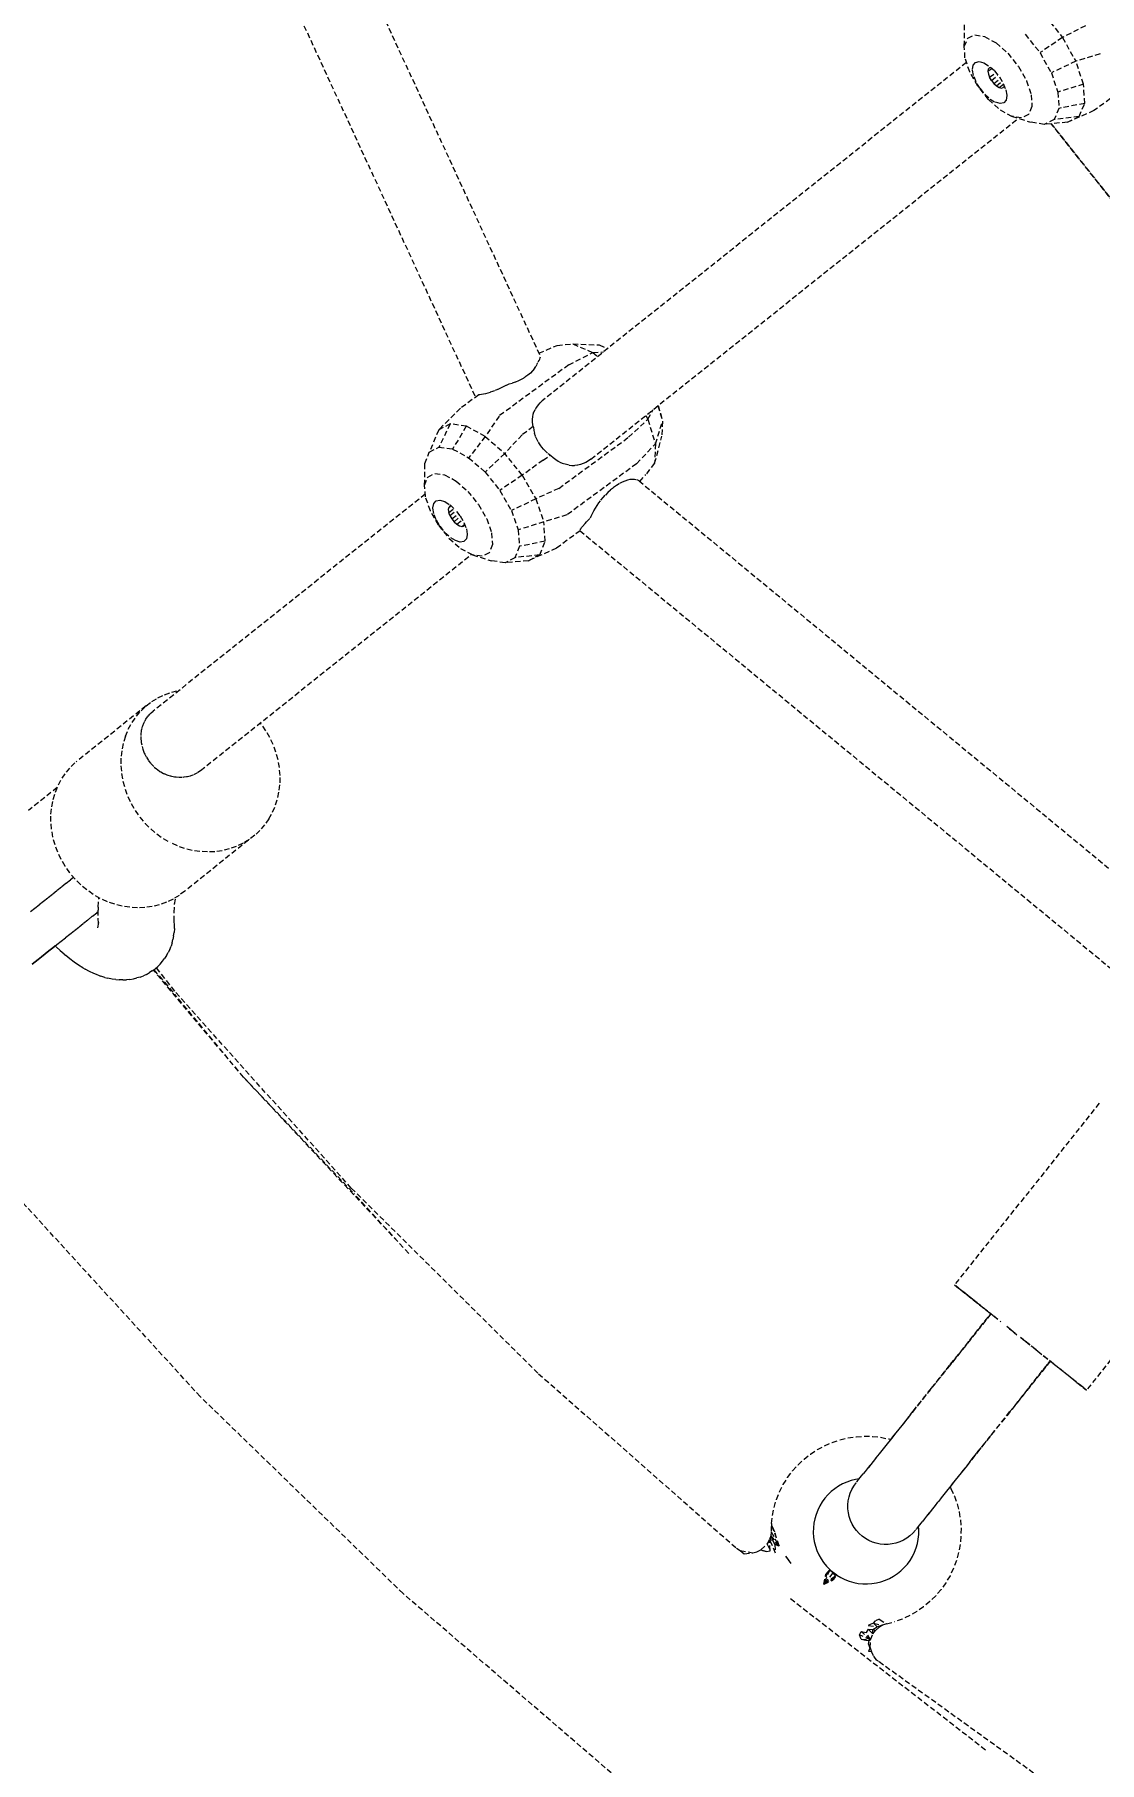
# Model space of a CAD drawing. Header units: millimetres. Extents: x -3111 to 2953, y -2449 to 2811.
# Drawn here: x -527.1 to -274.9, y -692.4 to -283.2 of the extents above; entities that cross this region are included whole.
import ezdxf

# ---------------------------------------------------------------- set-up
doc = ezdxf.new("R2010")
doc.units = ezdxf.units.MM
doc.linetypes.add('HIDDEN', pattern=[1.905, 1.27, -0.635])
for name, color, linetype in [('DIKOM_ЗОНА', 90, 'Continuous'), ('DIKOM_ОБЪЕКТ', 7, 'Continuous'), ('DIKOM_РАЗМЕР_ЗОНА', 7, 'Continuous')]:
    doc.layers.add(name, color=color, linetype=linetype)
doc.styles.add('style1', font='arialbd.ttf', dxfattribs={"width": 0.8})
doc.dimstyles.new('1-50', dxfattribs={"dimtxt": 300, "dimasz": 200, "dimexe": 100, "dimexo": 0, "dimgap": 100, "dimtad": 1, "dimtxsty": 'style1', "dimcen": 200, "dimclrd": 7, "dimclre": 7, "dimclrt": 7, "dimadec": 1, "dimazin": 2, "dimtfac": 1, "dimtmove": 0, "dimatfit": 2, "dimfxl": 0, "dimlwd": 25, "dimlwe": 18, "dimarcsym": 0})

# ---------------------------------------------------------------- blocks, each defined once
blk = doc.blocks.new('*D1')
at = {"layer": 'Defpoints', "color": 0, "transparency": 16777216}
for p in [(302.22, 2811.22), (-2635.43, -2447.87), (386.74, -2447.87)]:
    blk.add_point(p, dxfattribs=at)
at = {"layer": 'DIKOM_РАЗМЕР_ЗОНА', "color": 7, "lineweight": 18, "transparency": 16777216}
for p, q in [((302.22, 2811.22), (-2735.43, 2811.22)), ((386.74, -2447.87), (-2735.43, -2447.87))]:
    blk.add_line(p, q, dxfattribs=at)
at = {"layer": 'DIKOM_РАЗМЕР_ЗОНА', "color": 7, "lineweight": 25, "transparency": 16777216}
blk.add_line((-2635.43, 2611.22), (-2635.43, -2247.87), dxfattribs=at)
at = {"layer": 'DIKOM_РАЗМЕР_ЗОНА', "color": 7, "transparency": 16777216}
for points in [[(-2668.76, 2611.22), (-2602.09, 2611.22), (-2635.43, 2811.22)], [(-2668.76, -2247.87), (-2602.09, -2247.87), (-2635.43, -2447.87)]]:
    blk.add_solid(points, dxfattribs=at)
at = {"layer": 'DIKOM_РАЗМЕР_ЗОНА', "color": 7, "transparency": 16777216, "insert": (-2914.13, 265.93), "char_height": 300, "attachment_point": 5, "rotation": 90, "style": 'style1'}
blk.add_mtext('{\\fArial|b0|i0|c204|p34;\\H1.16667x;5260}', dxfattribs=at)

msp = doc.modelspace()

# ---------------------------------------------------------------- linework, layer by layer
at = {"layer": 'DIKOM_ЗОНА', "color": 3, "lineweight": 15}
msp.add_circle((322.894, 181.327), 2629.975, dxfattribs=at)
at = {"layer": 'DIKOM_ОБЪЕКТ', "color": 7, "linetype": 'HIDDEN', "lineweight": 15}
for p, q in [((-561.413, -25.764), (-407.389, -359.378)), ((-579.117, -30.357), (-422.71, -369.135)), ((-306.951, -286.038), (-306.916, -280.87)), ((-287.85, -278.785), (-283.717, -283.949)), ((-278.283, -281.149), (-283.717, -283.949)), ((-306.951, -286.038), (-306.149, -284.14)), ((-306.786, -288.794), (-306.951, -286.038)), ((-306.149, -284.14), (-304.478, -283.328)), ((-304.478, -283.328), (-302.139, -283.701)), ((-302.139, -283.701), (-299.414, -285.214)), ((-299.414, -285.214), (-296.632, -287.684)), ((-292.513, -283.168), (-289.018, -287.536)), ((-283.717, -283.949), (-289.018, -287.536)), ((-283.717, -283.949), (-280.542, -289.579)), ((-306.429, -289.846), (-406.914, -369.979)), ((-305.675, -292.076), (-306.786, -288.794)), ((-305.015, -291.547), (-304.846, -290.493)), ((-304.846, -290.493), (-304.296, -289.842)), ((-304.296, -289.842), (-303.415, -289.66)), ((-303.415, -289.66), (-302.294, -289.964)), ((-302.294, -289.964), (-301.042, -290.725)), ((-296.632, -287.684), (-294.128, -290.813)), ((-289.018, -287.536), (-286.333, -292.297)), ((-280.542, -289.579), (-286.333, -292.297)), ((-274.794, -287.824), (-280.542, -289.579)), ((-278.708, -294.995), (-280.542, -289.579)), ((-303.751, -295.487), (-305.675, -292.076)), ((-304.785, -292.906), (-305.015, -291.547)), ((-304.179, -294.43), (-304.785, -292.906)), ((-303.257, -295.973), (-304.179, -294.43)), ((-301.369, -291.95), (-300.441, -291.269)), ((-301.286, -291.431), (-301.369, -291.95)), ((-301.369, -291.95), (-301.256, -292.619)), ((-301.015, -291.111), (-301.286, -291.431)), ((-301.256, -292.619), (-300.958, -293.369)), ((-299.782, -291.865), (-301.042, -290.725)), ((-300.689, -291.044), (-301.015, -291.111)), ((-300.958, -293.369), (-299.455, -292.266)), ((-300.504, -294.128), (-300.958, -293.369)), ((-300.504, -294.128), (-298.99, -292.838)), ((-300.504, -294.128), (-299.94, -294.821)), ((-299.94, -294.821), (-298.39, -293.684)), ((-299.782, -291.865), (-298.636, -293.273)), ((-299.32, -295.382), (-298.028, -294.29)), ((-298.636, -293.273), (-297.714, -294.816)), ((-294.128, -290.813), (-292.204, -294.224)), ((-292.204, -294.224), (-291.093, -297.506)), ((-286.333, -292.297), (-284.782, -296.877)), ((-301.247, -298.616), (-303.751, -295.487)), ((-303.257, -295.973), (-302.111, -297.381)), ((-302.111, -297.381), (-300.851, -298.521)), ((-301.247, -298.616), (-298.465, -301.086)), ((-300.851, -298.521), (-299.599, -299.281)), ((-299.94, -294.821), (-299.32, -295.382)), ((-299.32, -295.382), (-298.704, -295.756)), ((-298.704, -295.756), (-297.648, -294.981)), ((-298.704, -295.756), (-298.152, -295.906)), ((-298.152, -295.906), (-297.719, -295.816)), ((-297.719, -295.816), (-297.448, -295.496)), ((-297.714, -294.816), (-297.108, -296.34)), ((-297.108, -296.34), (-296.878, -297.699)), ((-296.878, -297.699), (-297.046, -298.753)), ((-291.093, -297.506), (-290.928, -300.262)), ((-278.708, -294.995), (-284.782, -296.877)), ((-284.782, -296.877), (-284.552, -300.725)), ((-278.436, -299.544), (-278.708, -294.995)), ((-270.83, -297.282), (-276.254, -301.263)), ((-298.478, -299.586), (-299.599, -299.281)), ((-297.597, -299.404), (-298.478, -299.586)), ((-298.465, -301.086), (-295.739, -302.599)), ((-297.046, -298.753), (-297.597, -299.404)), ((-295.739, -302.599), (-291.268, -303.986)), ((-293.401, -302.972), (-295.739, -302.599)), ((-291.73, -302.16), (-293.401, -302.972)), ((-290.928, -300.262), (-291.73, -302.16)), ((-284.552, -300.725), (-285.67, -303.374)), ((-279.759, -302.677), (-285.67, -303.374)), ((-278.436, -299.544), (-284.552, -300.725)), ((-276.254, -301.263), (-282.517, -304.017)), ((-282.517, -304.017), (-279.759, -302.677)), ((-279.759, -302.677), (-278.436, -299.544)), ((-395.367, -383.794), (-294.164, -303.087)), ((-288.003, -304.507), (-291.268, -303.986)), ((-285.67, -303.374), (-288.003, -304.507)), ((-282.517, -304.017), (-288.003, -304.507)), ((-286.411, -304.365), (-187.264, -428.692)), ((-187.242, -428.624), (-286.401, -304.364)), ((-407.689, -358.728), (-403.382, -356.844)), ((-407.464, -360.098), (-407.367, -359.823)), ((-407.366, -359.813), (-407.343, -359.569)), ((-403.382, -356.844), (-399.678, -356.498)), ((-400.635, -361.467), (-394.94, -358.533)), ((-399.678, -356.498), (-393.394, -356.734)), ((-399.678, -356.498), (-394.94, -358.533)), ((-394.94, -358.533), (-392.413, -358.415)), ((-394.94, -358.533), (-393.762, -359.491)), ((-393.394, -356.734), (-391.386, -357.596)), ((-400.635, -361.467), (-417.136, -373.579)), ((-410.324, -363.941), (-410.989, -364.409)), ((-409.718, -363.437), (-410.311, -363.931)), ((-409.196, -362.909), (-409.706, -363.427)), ((-408.754, -362.364), (-409.185, -362.897)), ((-408.744, -362.352), (-408.385, -361.813)), ((-408.376, -361.799), (-408.095, -361.261)), ((-408.089, -361.245), (-407.951, -360.87)), ((-407.859, -360.753), (-407.637, -360.424)), ((-407.632, -360.414), (-407.468, -360.109)), ((-419.824, -368.152), (-420.329, -368.298)), ((-419.269, -367.974), (-419.805, -368.147)), ((-418.689, -367.767), (-419.251, -367.968)), ((-418.235, -367.59), (-418.671, -367.76)), ((-417.465, -367.27), (-418.07, -367.525)), ((-416.823, -366.984), (-417.447, -367.263)), ((-416.166, -366.674), (-416.806, -366.977)), ((-415.499, -366.339), (-416.15, -366.666)), ((-415.151, -366.154), (-415.484, -366.331)), ((-414.785, -366.064), (-415.151, -366.154)), ((-414.031, -365.839), (-414.768, -366.06)), ((-413.283, -365.575), (-414.015, -365.834)), ((-412.544, -365.275), (-413.268, -365.569)), ((-411.746, -364.865), (-412.53, -365.269)), ((-411.003, -364.419), (-411.731, -364.857)), ((-426.274, -371.75), (-431.421, -376.855)), ((-421.944, -368.573), (-426.274, -371.75)), ((-421.711, -368.561), (-421.944, -368.573)), ((-421.291, -368.508), (-421.694, -368.56)), ((-420.836, -368.421), (-421.274, -368.506)), ((-420.347, -368.302), (-420.818, -368.418)), ((-408.85, -372.587), (-408.605, -372.031)), ((-408.284, -371.473), (-408.596, -372.013)), ((-407.895, -370.943), (-408.274, -371.457)), ((-407.437, -370.443), (-407.884, -370.929)), ((-406.912, -369.978), (-407.422, -370.43)), ((-381.859, -374.356), (-380.635, -372.046)), ((-379.529, -371.164), (-378.416, -374.851)), ((-379.423, -371.079), (-378.416, -374.851)), ((-428.711, -375.444), (-431.421, -376.855)), ((-428.711, -375.444), (-431.357, -380.934)), ((-424.883, -375.988), (-428.711, -375.444)), ((-424.883, -375.988), (-428.12, -381.394)), ((-420.4, -378.419), (-424.883, -375.988)), ((-417.136, -373.579), (-420.4, -378.419)), ((-409.016, -376.078), (-411.67, -378.026)), ((-409.194, -374.996), (-409.206, -374.397)), ((-409.2, -374.32), (-409.154, -373.779)), ((-409.119, -375.623), (-409.192, -375.024)), ((-409.149, -373.757), (-409.035, -373.177)), ((-409.016, -376.078), (-409.112, -375.653)), ((-409.035, -373.177), (-408.857, -372.606)), ((-409.016, -376.078), (-409.001, -376.271)), ((-409.001, -376.272), (-408.891, -376.94)), ((-386.475, -378.594), (-381.859, -374.356)), ((-382.374, -373.433), (-381.859, -374.356)), ((-381.859, -374.356), (-380.1, -380.178)), ((-380.1, -380.178), (-378.416, -374.851)), ((-378.416, -374.851), (-378.56, -378.369)), ((-431.421, -376.855), (-433.648, -382.127)), ((-420.4, -378.419), (-424.328, -383.45)), ((-420.4, -378.419), (-415.801, -382.445)), ((-411.67, -378.026), (-415.801, -382.445)), ((-408.885, -376.978), (-408.719, -377.648)), ((-408.484, -378.351), (-408.708, -377.687)), ((-408.189, -379.045), (-408.468, -378.392)), ((-407.833, -379.724), (-408.168, -379.087)), ((-407.571, -380.153), (-407.825, -379.737)), ((-407.198, -380.673), (-407.571, -380.153)), ((-402.977, -390.705), (-386.475, -378.594)), ((-384.572, -384.895), (-380.1, -380.178)), ((-380.288, -384.777), (-378.56, -378.369)), ((-380.1, -380.178), (-380.288, -384.777)), ((-434.719, -384.828), (-433.648, -382.127)), ((-433.648, -382.127), (-431.357, -380.934)), ((-431.357, -380.934), (-428.12, -381.394)), ((-428.12, -381.394), (-424.328, -383.45)), ((-424.328, -383.45), (-420.439, -386.855)), ((-415.801, -382.445), (-420.439, -386.855)), ((-411.642, -387.58), (-415.801, -382.445)), ((-406.698, -384.04), (-411.642, -387.58)), ((-407.006, -380.941), (-407.198, -380.673)), ((-406.582, -381.426), (-407.006, -380.941)), ((-406.698, -384.04), (-405.04, -382.823)), ((-406.363, -381.675), (-406.582, -381.426)), ((-405.893, -382.118), (-406.363, -381.675)), ((-405.627, -382.356), (-405.893, -382.118)), ((-405.04, -382.823), (-405.468, -382.499)), ((-404.894, -382.976), (-405.04, -382.823)), ((-404.323, -383.488), (-404.86, -383.011)), ((-403.723, -383.939), (-404.288, -383.517)), ((-403.101, -384.325), (-403.689, -383.962)), ((-402.466, -384.645), (-403.068, -384.343)), ((-396.57, -384.568), (-397.19, -384.842)), ((-395.955, -384.216), (-396.553, -384.558)), ((-395.38, -383.803), (-395.954, -384.215)), ((-434.749, -389.96), (-434.719, -384.828)), ((-434.749, -389.96), (-433.982, -388.025)), ((-433.982, -388.025), (-432.34, -387.171)), ((-432.34, -387.171), (-430.021, -387.5)), ((-430.021, -387.5), (-427.304, -388.974)), ((-420.439, -386.855), (-416.922, -391.198)), ((-411.642, -387.58), (-416.922, -391.198)), ((-411.642, -387.58), (-408.424, -393.205)), ((-401.851, -384.888), (-402.466, -384.645)), ((-401.197, -385.081), (-401.824, -384.899)), ((-400.532, -385.21), (-401.171, -385.088)), ((-384.572, -384.895), (-401.074, -397.006)), ((-400.507, -385.215), (-399.861, -385.274)), ((-399.837, -385.275), (-399.278, -385.271)), ((-398.526, -385.2), (-399.17, -385.27)), ((-397.863, -385.06), (-398.505, -385.197)), ((-397.209, -384.85), (-397.842, -385.054)), ((-386.128, -388.637), (-386.689, -388.758)), ((-385.584, -388.586), (-386.111, -388.634)), ((-385.069, -388.602), (-385.566, -388.585)), ((-384.726, -388.666), (-385.051, -388.603)), ((-384.291, -388.753), (-384.608, -388.667)), ((-383.82, -389.079), (-382.395, -387.454)), ((-380.288, -384.777), (-382.395, -387.454)), ((-434.597, -392.056), (-499.06, -443.464)), ((-434.548, -392.742), (-434.749, -389.96)), ((-433.403, -396.036), (-434.548, -392.742)), ((-427.304, -388.974), (-424.518, -391.413)), ((-424.518, -391.413), (-421.998, -394.524)), ((-416.922, -391.198), (-414.2, -395.955)), ((-402.977, -390.705), (-408.424, -393.205)), ((-392.492, -392.878), (-391.968, -392.297)), ((-391.407, -391.718), (-391.955, -392.284)), ((-390.723, -391.098), (-391.392, -391.704)), ((-390.293, -390.748), (-390.707, -391.085)), ((-390.03, -390.534), (-390.293, -390.748)), ((-389.337, -390.033), (-390.014, -390.522)), ((-388.65, -389.603), (-389.321, -390.022)), ((-387.975, -389.251), (-388.634, -389.594)), ((-387.324, -388.971), (-387.959, -389.243)), ((-386.706, -388.763), (-387.308, -388.965)), ((-383.986, -388.942), (-384.247, -388.776)), ((-383.986, -388.942), (-100.465, -622.69)), ((-431.454, -399.444), (-433.403, -396.036)), ((-432.803, -395.299), (-432.606, -394.267)), ((-432.6, -396.638), (-432.803, -395.299)), ((-432.606, -394.267), (-432.03, -393.648)), ((-432.019, -398.155), (-432.6, -396.638)), ((-432.03, -393.648), (-431.132, -393.499)), ((-431.132, -393.499), (-429.996, -393.838)), ((-429.996, -393.838), (-428.738, -394.628)), ((-429.06, -395.236), (-429.156, -395.744)), ((-429.156, -395.744), (-429.057, -396.403)), ((-429.06, -395.236), (-428.607, -394.904)), ((-428.777, -394.932), (-429.06, -395.236)), ((-429.057, -396.403), (-427.81, -395.488)), ((-428.771, -397.149), (-429.057, -396.403)), ((-428.466, -394.88), (-428.777, -394.932)), ((-428.771, -397.149), (-427.347, -395.961)), ((-428.738, -394.628), (-427.481, -395.792)), ((-428.328, -397.909), (-426.729, -396.736)), ((-426.347, -397.216), (-427.481, -395.792)), ((-421.998, -394.524), (-420.048, -397.932)), ((-408.424, -393.205), (-414.2, -395.955)), ((-414.2, -395.955), (-412.603, -400.552)), ((-408.424, -393.205), (-406.535, -398.641)), ((-395.283, -397.27), (-395.009, -396.665)), ((-395, -396.645), (-394.685, -396.03)), ((-394.675, -396.011), (-394.324, -395.39)), ((-394.314, -395.372), (-393.925, -394.751)), ((-393.914, -394.734), (-393.486, -394.12)), ((-393.475, -394.105), (-393.109, -393.628)), ((-392.999, -393.486), (-392.504, -392.892)), ((-432.019, -398.155), (-431.119, -399.698)), ((-431.454, -399.444), (-428.934, -402.555)), ((-431.119, -399.698), (-429.985, -401.122)), ((-428.771, -397.149), (-428.328, -397.909)), ((-428.328, -397.909), (-427.77, -398.609)), ((-427.77, -398.609), (-426.278, -397.334)), ((-427.77, -398.609), (-427.151, -399.182)), ((-427.151, -399.182), (-425.785, -398.179)), ((-427.151, -399.182), (-426.532, -399.571)), ((-426.532, -399.571), (-425.973, -399.737)), ((-426.347, -397.216), (-425.446, -398.759)), ((-425.973, -399.737), (-425.27, -399.221)), ((-425.973, -399.737), (-425.531, -399.665)), ((-425.531, -399.665), (-425.248, -399.36)), ((-425.446, -398.759), (-424.866, -400.276)), ((-424.866, -400.276), (-424.663, -401.615)), ((-420.048, -397.932), (-418.904, -401.226)), ((-406.535, -398.641), (-412.603, -400.552)), ((-412.603, -400.552), (-412.322, -404.435)), ((-401.074, -397.006), (-406.535, -398.641)), ((-406.203, -403.232), (-406.535, -398.641)), ((-397.917, -400.741), (-403.558, -404.882)), ((-397.945, -400.762), (-110.037, -638.128)), ((-397.893, -400.531), (-397.782, -400.308)), ((-397.721, -400.218), (-397.579, -400.005)), ((-397.569, -399.992), (-397.353, -399.714)), ((-397.342, -399.7), (-397.084, -399.394)), ((-397.071, -399.38), (-396.772, -399.047)), ((-396.758, -399.032), (-396.42, -398.673)), ((-396.406, -398.658), (-396.03, -398.275)), ((-396.014, -398.26), (-395.603, -397.854)), ((-395.454, -397.71), (-395.293, -397.291)), ((-429.985, -401.122), (-428.728, -402.286)), ((-428.934, -402.555), (-426.147, -404.995)), ((-427.47, -403.077), (-428.728, -402.286)), ((-426.334, -403.415), (-427.47, -403.077)), ((-425.435, -403.266), (-426.334, -403.415)), ((-423.431, -406.468), (-426.147, -404.995)), ((-424.859, -402.647), (-425.435, -403.266)), ((-424.663, -401.615), (-424.859, -402.647)), ((-418.703, -404.008), (-419.47, -405.943)), ((-418.904, -401.226), (-418.703, -404.008)), ((-412.322, -404.435), (-413.392, -407.136)), ((-406.203, -403.232), (-412.322, -404.435)), ((-403.558, -404.882), (-410.179, -407.836)), ((-407.469, -406.426), (-406.203, -403.232)), ((-487.838, -457.537), (-423.65, -406.349)), ((-423.431, -406.468), (-418.921, -407.869)), ((-421.112, -406.797), (-423.431, -406.468)), ((-419.47, -405.943), (-421.112, -406.797)), ((-415.684, -408.328), (-418.921, -407.869)), ((-413.392, -407.136), (-415.684, -408.328)), ((-410.179, -407.836), (-415.684, -408.328)), ((-407.469, -406.426), (-413.392, -407.136)), ((-410.179, -407.836), (-407.469, -406.426)), ((-500.702, -442.227), (-499.377, -441.211)), ((-499.377, -441.211), (-497.91, -440.323)), ((-497.91, -440.323), (-496.324, -439.574)), ((-496.324, -439.574), (-494.663, -438.98)), ((-494.663, -438.98), (-492.969, -438.558)), ((-500.702, -442.227), (-517.275, -455.444)), ((-504.033, -446.132), (-503.029, -444.687)), ((-503.029, -444.687), (-501.918, -443.386)), ((-501.918, -443.386), (-500.702, -442.227)), ((-501.157, -446.125), (-501.011, -445.846)), ((-500.963, -445.755), (-500.849, -445.537)), ((-500.848, -445.537), (-500.746, -445.369)), ((-500.747, -445.369), (-500.376, -444.826)), ((-500.375, -444.825), (-500.257, -444.668)), ((-500.256, -444.668), (-500.066, -444.45)), ((-500.003, -444.378), (-499.826, -444.175)), ((-499.827, -444.176), (-499.694, -444.032)), ((-499.691, -444.03), (-499.547, -443.901)), ((-499.544, -443.9), (-499.059, -443.463)), ((-505.619, -449.426), (-506.14, -451.148)), ((-505.619, -449.426), (-504.93, -447.719)), ((-504.93, -447.719), (-504.033, -446.132)), ((-501.929, -449.443), (-501.939, -449.741)), ((-501.939, -449.741), (-501.933, -449.949)), ((-501.933, -449.95), (-501.884, -450.648)), ((-501.922, -449.266), (-501.914, -449.049)), ((-501.914, -449.049), (-501.902, -448.843)), ((-501.901, -448.843), (-501.803, -448.166)), ((-501.803, -448.166), (-501.771, -447.964)), ((-501.771, -447.964), (-501.721, -447.769)), ((-501.721, -447.769), (-501.651, -447.5)), ((-501.618, -447.377), (-501.55, -447.114)), ((-501.55, -447.114), (-501.482, -446.927)), ((-501.483, -446.927), (-501.242, -446.303)), ((-501.242, -446.303), (-501.157, -446.125)), ((-473.482, -446.517), (-473.697, -446.261)), ((-472.367, -448.093), (-473.482, -446.517)), ((-471.402, -449.73), (-472.367, -448.093)), ((-470.612, -451.4), (-471.402, -449.73)), ((-506.493, -452.885), (-506.678, -454.636)), ((-506.14, -451.148), (-506.493, -452.885)), ((-501.884, -450.648), (-501.855, -450.88)), ((-501.855, -450.88), (-501.761, -451.41)), ((-501.679, -451.81), (-501.484, -452.497)), ((-501.484, -452.497), (-501.406, -452.728)), ((-501.406, -452.728), (-501.142, -453.396)), ((-501.142, -453.396), (-501.039, -453.622)), ((-501.039, -453.622), (-500.929, -453.836)), ((-500.929, -453.836), (-500.707, -454.265)), ((-469.97, -453.164), (-470.612, -451.4)), ((-469.477, -454.995), (-469.97, -453.164)), ((-520.605, -459.348), (-519.601, -457.903)), ((-519.601, -457.903), (-518.491, -456.602)), ((-518.491, -456.602), (-517.275, -455.444)), ((-506.678, -454.636), (-506.693, -456.404)), ((-506.693, -456.404), (-506.532, -458.227)), ((-506.532, -458.227), (-506.199, -460.079)), ((-500.646, -454.378), (-500.16, -455.128)), ((-500.117, -455.194), (-499.559, -455.894)), ((-499.509, -455.956), (-498.886, -456.597)), ((-498.786, -456.695), (-498.249, -457.148)), ((-498.233, -457.162), (-498.037, -457.318)), ((-498.037, -457.318), (-497.444, -457.725)), ((-497.444, -457.725), (-497.238, -457.859)), ((-497.238, -457.859), (-496.612, -458.202)), ((-496.612, -458.202), (-496.397, -458.312)), ((-488.723, -458.136), (-489.299, -458.446)), ((-488.009, -457.66), (-488.543, -458.035)), ((-487.839, -457.538), (-488.009, -457.659)), ((-469.144, -456.847), (-469.477, -454.995)), ((-468.983, -458.67), (-469.144, -456.847)), ((-521.756, -461.563), (-528.556, -466.986)), ((-522.191, -462.642), (-521.502, -460.936)), ((-521.502, -460.936), (-520.605, -459.348)), ((-506.199, -460.079), (-505.706, -461.911)), ((-505.706, -461.911), (-505.064, -463.674)), ((-495.746, -458.586), (-496.398, -458.312)), ((-495.527, -458.673), (-495.746, -458.586)), ((-494.978, -458.839), (-495.527, -458.673)), ((-494.66, -458.933), (-494.857, -458.876)), ((-493.979, -459.063), (-494.659, -458.933)), ((-493.777, -459.101), (-493.979, -459.063)), ((-493.572, -459.121), (-493.777, -459.101)), ((-492.891, -459.176), (-493.572, -459.121)), ((-492.685, -459.176), (-492.891, -459.176)), ((-492.19, -459.161), (-492.684, -459.176)), ((-491.804, -459.136), (-492.009, -459.155)), ((-491.141, -459.04), (-491.804, -459.136)), ((-490.939, -458.999), (-491.141, -459.04)), ((-490.298, -458.83), (-490.926, -458.996)), ((-490.101, -458.769), (-490.298, -458.83)), ((-489.659, -458.594), (-490.101, -458.769)), ((-489.3, -458.447), (-489.489, -458.528)), ((-469.536, -463.926), (-469.183, -462.189)), ((-469.183, -462.189), (-468.999, -460.438)), ((-468.999, -460.438), (-468.983, -458.67)), ((-523.25, -467.852), (-523.065, -466.101)), ((-523.065, -466.101), (-522.713, -464.364)), ((-522.713, -464.364), (-522.191, -462.642)), ((-505.064, -463.674), (-504.274, -465.344)), ((-504.274, -465.344), (-503.309, -466.981)), ((-470.746, -467.355), (-470.057, -465.647)), ((-470.057, -465.647), (-469.536, -463.926)), ((-523.266, -469.621), (-523.25, -467.852)), ((-523.104, -471.444), (-523.266, -469.621)), ((-503.309, -466.981), (-502.194, -468.557)), ((-502.194, -468.557), (-500.958, -470.031)), ((-500.958, -470.031), (-499.632, -471.363)), ((-472.648, -470.387), (-473.758, -471.688)), ((-471.644, -468.942), (-472.648, -470.387)), ((-471.644, -468.942), (-470.746, -467.355)), ((-522.772, -473.295), (-523.104, -471.444)), ((-522.279, -475.127), (-522.772, -473.295)), ((-499.632, -471.363), (-498.204, -472.552)), ((-498.204, -472.552), (-496.644, -473.632)), ((-496.644, -473.632), (-494.992, -474.581)), ((-493.292, -475.373), (-494.992, -474.581)), ((-474.974, -472.847), (-491.547, -486.063)), ((-476.3, -473.863), (-477.766, -474.75)), ((-474.974, -472.847), (-476.3, -473.863)), ((-473.758, -471.688), (-474.974, -472.847)), ((-521.637, -476.89), (-522.279, -475.127)), ((-520.846, -478.56), (-521.637, -476.89)), ((-519.882, -480.197), (-520.846, -478.56)), ((-491.586, -475.984), (-493.292, -475.373)), ((-489.83, -476.423), (-491.586, -475.984)), ((-488.018, -476.7), (-489.83, -476.423)), ((-486.197, -476.811), (-488.018, -476.7)), ((-484.415, -476.751), (-486.197, -476.811)), ((-482.707, -476.515), (-484.415, -476.751)), ((-481.013, -476.095), (-482.707, -476.515)), ((-479.351, -475.5), (-481.013, -476.095)), ((-477.766, -474.75), (-479.351, -475.5)), ((-518.767, -481.773), (-519.882, -480.197)), ((-517.531, -483.247), (-518.767, -481.773)), ((-518.612, -483.357), (-517.909, -482.796)), ((-523.915, -487.586), (-522.841, -486.73)), ((-522.841, -486.73), (-521.767, -485.873)), ((-521.767, -485.873), (-520.7, -485.022)), ((-520.7, -485.022), (-519.646, -484.182)), ((-519.646, -484.182), (-518.612, -483.357)), ((-516.204, -484.579), (-517.531, -483.247)), ((-514.777, -485.768), (-516.204, -484.579)), ((-513.216, -486.849), (-514.777, -485.768)), ((-511.564, -487.797), (-513.216, -486.849)), ((-491.547, -486.063), (-492.872, -487.079)), ((-528.079, -490.907), (-527.071, -490.103)), ((-527.071, -490.103), (-526.036, -489.278)), ((-526.036, -489.278), (-524.983, -488.437)), ((-524.983, -488.437), (-523.915, -487.586)), ((-512.38, -491.178), (-512.069, -490.93)), ((-512.052, -489.858), (-512.077, -490.595)), ((-512.006, -493.748), (-512.077, -490.595)), ((-512.052, -489.858), (-511.882, -487.615)), ((-509.865, -488.589), (-511.564, -487.797)), ((-508.159, -489.201), (-509.865, -488.589)), ((-506.403, -489.639), (-508.159, -489.201)), ((-504.59, -489.916), (-506.403, -489.639)), ((-502.769, -490.027), (-504.59, -489.916)), ((-500.988, -489.968), (-502.769, -490.027)), ((-499.28, -489.732), (-500.988, -489.968)), ((-497.585, -489.31), (-499.28, -489.732)), ((-495.924, -488.716), (-497.585, -489.31)), ((-494.339, -487.967), (-495.924, -488.716)), ((-492.872, -487.079), (-494.339, -487.967)), ((-494.108, -491.149), (-493.92, -488.676)), ((-494.034, -493.17), (-494.078, -490.747)), ((-494.022, -489.215), (-493.715, -487.589)), ((-517.68, -495.404), (-516.606, -494.548)), ((-516.606, -494.548), (-515.533, -493.692)), ((-515.533, -493.692), (-514.467, -492.842)), ((-514.467, -492.842), (-513.414, -492.002)), ((-513.414, -492.002), (-512.38, -491.178)), ((-512.012, -493.507), (-512.294, -495.188)), ((-494.018, -494.912), (-494.086, -495.849)), ((-494.014, -494.149), (-494.034, -493.17)), ((-494.018, -494.912), (-494.014, -494.149)), ((-522.815, -499.5), (-521.84, -498.722)), ((-522.253, -499.051), (-522.815, -499.5)), ((-522.09, -499.217), (-522.253, -499.051)), ((-521.84, -498.722), (-520.833, -497.918)), ((-520.833, -497.918), (-519.799, -497.094)), ((-519.799, -497.094), (-518.746, -496.254)), ((-518.746, -496.254), (-517.68, -495.404)), ((-495.118, -499.885), (-494.814, -499.113)), ((-494.557, -498.299), (-494.814, -499.113)), ((-494.557, -498.299), (-494.352, -497.513)), ((-494.19, -496.631), (-494.352, -497.513)), ((-494.19, -496.631), (-494.086, -495.849)), ((-527.671, -503.372), (-527.006, -502.842)), ((-527.006, -502.842), (-527.671, -503.372)), ((-527.006, -502.842), (-526.277, -502.26)), ((-526.277, -502.26), (-527.006, -502.842)), ((-526.277, -502.26), (-525.489, -501.631)), ((-525.489, -501.631), (-526.277, -502.26)), ((-525.489, -501.631), (-524.646, -500.959)), ((-524.646, -500.959), (-525.489, -501.631)), ((-524.646, -500.959), (-523.753, -500.247)), ((-523.753, -500.247), (-524.646, -500.959)), ((-523.753, -500.247), (-522.815, -499.5)), ((-522.815, -499.5), (-523.753, -500.247)), ((-521.099, -500.153), (-522.09, -499.217)), ((-520.099, -501.032), (-521.099, -500.153)), ((-520.099, -501.032), (-519.827, -501.27)), ((-518.777, -502.124), (-519.827, -501.27)), ((-517.729, -502.908), (-518.777, -502.124)), ((-516.69, -503.618), (-517.729, -502.908)), ((-497.379, -503.343), (-496.813, -502.707)), ((-496.813, -502.707), (-496.324, -502.01)), ((-495.873, -501.363), (-496.324, -502.01)), ((-495.873, -501.363), (-495.473, -500.621)), ((-495.118, -499.885), (-495.473, -500.621)), ((-515.664, -504.25), (-516.69, -503.618)), ((-515.664, -504.25), (-515.161, -504.533)), ((-514.115, -505.105), (-515.161, -504.533)), ((-513.095, -505.588), (-514.115, -505.105)), ((-512.109, -505.98), (-513.095, -505.588)), ((-512.109, -505.98), (-511.449, -506.228)), ((-510.466, -506.537), (-511.449, -506.228)), ((-510.466, -506.537), (-509.745, -506.701)), ((-508.779, -506.918), (-509.745, -506.701)), ((-507.866, -507.031), (-508.779, -506.918)), ((-507.866, -507.031), (-507.073, -507.107)), ((-506.195, -507.117), (-507.073, -507.107)), ((-506.195, -507.117), (-505.378, -507.094)), ((-504.545, -506.995), (-505.378, -507.094)), ((-504.545, -506.995), (-503.72, -506.872)), ((-503.72, -506.872), (-502.916, -506.653)), ((-502.129, -506.437), (-502.916, -506.653)), ((-502.129, -506.437), (-501.345, -506.121)), ((-500.629, -505.791), (-501.345, -506.121)), ((-500.629, -505.791), (-499.88, -505.383)), ((-499.244, -504.94), (-499.88, -505.383)), ((-499.244, -504.94), (-498.601, -504.492)), ((-477.635, -530.156), (-499.008, -504.775)), ((-498.894, -504.696), (-493.882, -510.578)), ((-498.601, -504.492), (-497.928, -503.894)), ((-498.36, -504.278), (-493.844, -509.94)), ((-497.379, -503.343), (-497.928, -503.894)), ((-477.635, -530.156), (-493.882, -510.578)), ((-452.124, -556.413), (-493.844, -509.94)), ((-438.531, -571.858), (-477.635, -530.156)), ((-477.635, -530.156), (-451.492, -557.714)), ((-274.994, -536.324), (-309.286, -579.325)), ((-487.893, -605.78), (-533.098, -556.367)), ((-452.124, -556.413), (-407.762, -600.373)), ((-438.531, -571.858), (-451.492, -557.714)), ((-243.721, -561.264), (-278.013, -604.265)), ((-309.286, -579.325), (-300.676, -586.192)), ((-309.191, -579.401), (-308.97, -579.577)), ((-308.42, -580.016), (-308.97, -579.577)), ((-308.623, -579.854), (-308.97, -579.577)), ((-308.152, -580.23), (-308.623, -579.854)), ((-307.553, -580.708), (-308.152, -580.23)), ((-303.923, -583.602), (-307.553, -580.708)), ((-306.808, -581.301), (-307.553, -580.708)), ((-306.089, -581.875), (-307.364, -580.858)), ((-305.93, -582.001), (-306.808, -581.301)), ((-304.945, -582.787), (-305.848, -582.067)), ((-304.491, -583.149), (-305.421, -582.407)), ((-304.093, -583.467), (-304.945, -582.787)), ((-302.088, -585.066), (-303.876, -583.639)), ((-303.142, -584.225), (-303.876, -583.639)), ((-301.477, -585.552), (-302.475, -584.757)), ((-300.676, -586.192), (-323.213, -614.453)), ((-305.621, -592.391), (-300.895, -586.465)), ((-300.677, -586.191), (-300.98, -585.949)), ((-300.895, -586.465), (-300.677, -586.191)), ((-300.134, -586.623), (-300.677, -586.191)), ((-299.045, -587.492), (-300.261, -586.522)), ((-298.989, -587.537), (-300.134, -586.623)), ((-298.488, -587.936), (-298.298, -588.088)), ((-295.896, -590.003), (-297.268, -588.909)), ((-310.263, -598.212), (-305.621, -592.391)), ((-296.284, -589.694), (-295.924, -589.981)), ((-294.893, -590.803), (-295.896, -590.003)), ((-295.162, -590.589), (-294.478, -591.134)), ((-288.559, -595.854), (-293.649, -591.795)), ((-289.969, -594.73), (-293.649, -591.795)), ((-291.402, -593.587), (-293.649, -591.795)), ((-292.894, -592.397), (-293.649, -591.795)), ((-292.918, -592.378), (-293.649, -591.795)), ((-291.402, -593.587), (-292.894, -592.397)), ((-292.441, -592.758), (-292.805, -592.468)), ((-289.969, -594.73), (-292.741, -592.52)), ((-292.233, -592.925), (-292.441, -592.758)), ((-291.431, -593.564), (-292.137, -593.001)), ((-310.091, -597.997), (-309.444, -597.185)), ((-289.969, -594.73), (-291.402, -593.587)), ((-290.946, -593.951), (-291.128, -593.806)), ((-290.048, -594.667), (-290.47, -594.331)), ((-289.518, -595.09), (-290.022, -594.688)), ((-288.559, -595.854), (-289.969, -594.73)), ((-289.237, -595.314), (-289.391, -595.191)), ((-287.164, -596.966), (-288.559, -595.854)), ((-285.821, -598.038), (-288.253, -596.098)), ((-285.821, -598.038), (-288.106, -596.215)), ((-287.56, -596.651), (-287.712, -596.53)), ((-285.821, -598.038), (-287.164, -596.966)), ((-407.762, -600.373), (-360.91, -641.671)), ((-314.794, -603.893), (-310.091, -597.997)), ((-286.623, -597.399), (-309.16, -625.659)), ((-291.566, -603.6), (-286.84, -597.673)), ((-288.306, -599.511), (-286.753, -597.564)), ((-286.753, -597.564), (-286.622, -597.4)), ((-280.491, -602.289), (-286.622, -597.399)), ((-286.622, -597.399), (-286.41, -597.568)), ((-284.565, -599.039), (-285.821, -598.038)), ((-283.422, -599.951), (-284.565, -599.039)), ((-282.354, -600.803), (-283.422, -599.951)), ((-281.368, -601.589), (-282.354, -600.803)), ((-319.06, -609.224), (-314.604, -603.656)), ((-296.208, -609.421), (-291.566, -603.6)), ((-280.992, -601.889), (-281.368, -601.589)), ((-280.491, -602.289), (-280.981, -601.898)), ((-280.669, -602.147), (-280.491, -602.289)), ((-280.491, -602.289), (-280.284, -602.454)), ((-279.746, -602.882), (-280.491, -602.289)), ((-280.284, -602.454), (-278.013, -604.265)), ((-278.675, -603.737), (-279.993, -602.686)), ((-279.147, -603.36), (-279.929, -602.736)), ((-279.147, -603.36), (-279.928, -602.738)), ((-279.147, -603.36), (-279.746, -602.882)), ((-278.675, -603.737), (-279.147, -603.36)), ((-278.329, -604.013), (-278.675, -603.737)), ((-278.108, -604.189), (-278.329, -604.013)), ((-439.84, -652.43), (-487.893, -605.78)), ((-319.705, -610.033), (-319.06, -609.224)), ((-300.525, -614.834), (-296.208, -609.421)), ((-322.447, -613.472), (-323.154, -614.359)), ((-321.745, -612.592), (-322.447, -613.472)), ((-321.051, -611.721), (-321.745, -612.592)), ((-320.37, -610.867), (-321.051, -611.721)), ((-319.705, -610.033), (-320.37, -610.867)), ((-341.756, -618.332), (-340.043, -617.406)), ((-340.043, -617.406), (-338.256, -616.632)), ((-338.256, -616.632), (-336.41, -616.016)), ((-336.41, -616.016), (-334.517, -615.562)), ((-334.517, -615.562), (-332.591, -615.272)), ((-332.591, -615.272), (-330.648, -615.15)), ((-330.648, -615.15), (-328.702, -615.197)), ((-328.702, -615.197), (-326.766, -615.412)), ((-326.766, -615.412), (-324.858, -615.793)), ((-325.835, -617.738), (-326.463, -618.526)), ((-325.191, -616.932), (-325.835, -617.738)), ((-324.538, -616.112), (-325.191, -616.932)), ((-324.858, -615.793), (-324.392, -615.929)), ((-323.877, -615.284), (-324.538, -616.112)), ((-323.861, -615.245), (-324.404, -615.925)), ((-323.213, -614.453), (-323.919, -615.336)), ((-323.213, -614.453), (-323.919, -615.336)), ((-323.213, -614.453), (-323.877, -615.284)), ((-323.154, -614.359), (-323.861, -615.245)), ((-305.136, -620.613), (-300.739, -615.101)), ((-304.865, -620.274), (-300.829, -615.215)), ((-300.739, -615.101), (-300.525, -614.834)), ((-346.328, -621.942), (-344.91, -620.609)), ((-344.91, -620.609), (-343.382, -619.402)), ((-343.382, -619.402), (-341.756, -618.332)), ((-329.12, -621.858), (-329.662, -622.538)), ((-328.546, -621.139), (-329.12, -621.858)), ((-327.757, -620.148), (-328.546, -621.139)), ((-327.075, -619.293), (-327.944, -620.384)), ((-327.944, -620.384), (-327.665, -620.034)), ((-326.463, -618.526), (-327.075, -619.293)), ((-305.638, -621.263), (-306.302, -622.096)), ((-305.638, -621.263), (-304.865, -620.274)), ((-349.82, -626.606), (-348.792, -624.953)), ((-348.792, -624.953), (-347.626, -623.394)), ((-347.626, -623.394), (-346.328, -621.942)), ((-334.781, -626.011), (-335.779, -626.453)), ((-333.75, -625.657), (-334.781, -626.011)), ((-332.692, -625.394), (-333.75, -625.657)), ((-331.85, -625.262), (-332.692, -625.394)), ((-332.463, -626.032), (-332.324, -625.857)), ((-332.324, -625.857), (-332.133, -625.617)), ((-332.133, -625.617), (-331.891, -625.313)), ((-331.891, -625.313), (-331.599, -624.948)), ((-331.599, -624.948), (-331.259, -624.522)), ((-331.259, -624.522), (-330.874, -624.039)), ((-330.445, -623.501), (-330.874, -624.039)), ((-329.974, -622.91), (-330.445, -623.501)), ((-329.287, -622.067), (-329.974, -622.91)), ((-309.16, -625.659), (-309.822, -626.492)), ((-309.081, -625.581), (-309.787, -626.467)), ((-308.376, -624.697), (-309.081, -625.581)), ((-307.674, -623.818), (-308.376, -624.697)), ((-306.982, -622.949), (-307.674, -623.818)), ((-306.302, -622.096), (-306.982, -622.949)), ((-351.429, -630.149), (-350.701, -628.343)), ((-350.701, -628.343), (-349.82, -626.606)), ((-339.988, -629.853), (-340.63, -630.734)), ((-339.271, -629.031), (-339.988, -629.853)), ((-338.486, -628.274), (-339.271, -629.031)), ((-337.638, -627.589), (-338.486, -628.274)), ((-336.733, -626.98), (-337.638, -627.589)), ((-335.779, -626.453), (-336.733, -626.98)), ((-334.44, -630.459), (-334.253, -629.535)), ((-334.253, -629.535), (-333.97, -628.636)), ((-333.97, -628.636), (-333.595, -627.771)), ((-333.595, -627.771), (-333.131, -626.95)), ((-333.131, -626.95), (-332.583, -626.182)), ((-312.408, -629.735), (-313.02, -630.502)), ((-311.78, -628.947), (-312.408, -629.735)), ((-311.136, -628.14), (-311.78, -628.947)), ((-310.483, -627.321), (-311.136, -628.14)), ((-309.864, -626.544), (-310.483, -627.321)), ((-310.337, -627.138), (-310.102, -627.561)), ((-309.787, -626.467), (-310.331, -627.149)), ((-310.102, -627.561), (-309.305, -629.337)), ((-309.305, -629.337), (-308.665, -631.176)), ((-352.643, -635.847), (-352.403, -633.915)), ((-352.403, -633.915), (-351.998, -632.01)), ((-351.998, -632.01), (-351.429, -630.149)), ((-342.064, -633.665), (-342.366, -634.713)), ((-341.672, -632.647), (-342.064, -633.665)), ((-341.193, -631.668), (-341.672, -632.647)), ((-340.63, -630.734), (-341.193, -631.668)), ((-334.53, -631.398), (-334.44, -630.459)), ((-334.521, -632.341), (-334.53, -631.398)), ((-334.413, -633.278), (-334.521, -632.341)), ((-334.208, -634.198), (-334.413, -633.278)), ((-333.908, -635.092), (-334.208, -634.198)), ((-315.89, -634.118), (-316.359, -634.707)), ((-315.243, -633.289), (-315.89, -634.118)), ((-315.065, -633.067), (-315.607, -633.746)), ((-314.492, -632.347), (-315.065, -633.067)), ((-313.889, -631.592), (-314.492, -632.347)), ((-313.262, -630.805), (-313.889, -631.592)), ((-313.02, -630.502), (-313.366, -630.935)), ((-308.665, -631.176), (-308.186, -633.063)), ((-308.186, -633.063), (-307.873, -634.984)), ((-352.715, -637.793), (-352.793, -638.723)), ((-352.643, -635.847), (-352.715, -637.793)), ((-352.576, -636.264), (-352.715, -637.793)), ((-352.715, -637.793), (-350.832, -641.159)), ((-352.576, -636.264), (-350.832, -641.159)), ((-352.576, -636.264), (-352.319, -636.826)), ((-352.319, -636.826), (-351.871, -637.793)), ((-350.832, -641.159), (-351.871, -637.793)), ((-342.69, -636.868), (-342.711, -637.958)), ((-342.711, -637.958), (-342.636, -639.046)), ((-342.575, -635.783), (-342.69, -636.868)), ((-342.366, -634.713), (-342.575, -635.783)), ((-333.516, -635.949), (-333.908, -635.092)), ((-333.036, -636.761), (-333.516, -635.949)), ((-332.474, -637.518), (-333.036, -636.761)), ((-331.835, -638.213), (-332.474, -637.518)), ((-331.136, -638.803), (-331.835, -638.213)), ((-319.119, -638.091), (-319.813, -638.728)), ((-318.494, -637.384), (-319.119, -638.091)), ((-318.374, -637.234), (-318.235, -637.06)), ((-318.095, -636.885), (-318.274, -637.109)), ((-318.235, -637.06), (-318.044, -636.82)), ((-318.044, -636.82), (-317.802, -636.517)), ((-317.802, -636.517), (-317.511, -636.152)), ((-317.719, -637.335), (-317.777, -636.486)), ((-317.739, -638.425), (-317.719, -637.335)), ((-317.511, -636.152), (-317.172, -635.727)), ((-317.172, -635.727), (-316.787, -635.245)), ((-316.359, -634.707), (-316.787, -635.245)), ((-307.873, -634.984), (-307.726, -636.926)), ((-307.726, -636.926), (-307.748, -638.873)), ((-360.91, -641.671), (-360.047, -642.235)), ((-360.047, -642.235), (-357.048, -642.769)), ((-360.047, -642.235), (-359.067, -642.989)), ((-356.046, -642.529), (-355.115, -642.089)), ((-355.115, -642.089), (-353.619, -640.692)), ((-355.115, -642.089), (-354.758, -642.257)), ((-355.115, -642.089), (-353.821, -642.426)), ((-354.758, -642.257), (-353.821, -642.426)), ((-353.821, -642.426), (-352.94, -642.276)), ((-353.619, -640.692), (-353.05, -639.632)), ((-353.619, -640.692), (-352.989, -639.877)), ((-353.619, -640.692), (-352.94, -642.276)), ((-352.793, -638.723), (-353.05, -639.632)), ((-352.793, -638.723), (-352.989, -639.877)), ((-352.362, -639.749), (-352.989, -639.877)), ((-352.94, -642.276), (-352.989, -639.877)), ((-352.989, -639.877), (-351.73, -642.776)), ((-352.793, -638.723), (-350.832, -641.159)), ((-352.793, -638.723), (-352.362, -639.749)), ((-350.832, -641.159), (-352.362, -639.749)), ((-352.362, -639.749), (-351.848, -640.807)), ((-350.832, -641.159), (-351.848, -640.807)), ((-351.848, -640.807), (-351.73, -642.776)), ((-342.636, -639.046), (-342.467, -640.123)), ((-342.467, -640.123), (-342.205, -641.182)), ((-342.205, -641.182), (-341.851, -642.213)), ((-341.851, -642.213), (-341.408, -643.21)), ((-330.383, -639.367), (-331.136, -638.803)), ((-329.563, -639.833), (-330.383, -639.367)), ((-328.699, -640.21), (-329.563, -639.833)), ((-327.8, -640.494), (-328.699, -640.21)), ((-326.876, -640.683), (-327.8, -640.494)), ((-325.937, -640.774), (-326.876, -640.683)), ((-324.994, -640.767), (-325.937, -640.774)), ((-324.057, -640.66), (-324.994, -640.767)), ((-323.136, -640.457), (-324.057, -640.66)), ((-322.242, -640.158), (-323.136, -640.457)), ((-321.384, -639.767), (-322.242, -640.158)), ((-320.571, -639.289), (-321.384, -639.767)), ((-319.813, -638.728), (-320.571, -639.289)), ((-318.758, -642.645), (-318.365, -641.628)), ((-318.365, -641.628), (-318.064, -640.579)), ((-318.064, -640.579), (-317.854, -639.509)), ((-317.854, -639.509), (-317.739, -638.425)), ((-307.938, -640.81), (-308.295, -642.724)), ((-307.748, -638.873), (-307.938, -640.81)), ((-359.067, -642.989), (-357.048, -642.769)), ((-357.048, -642.769), (-356.046, -642.529)), ((-349.281, -643.54), (-348.671, -644.399)), ((-349.281, -643.54), (-348.018, -645.273)), ((-348.671, -644.399), (-348.018, -645.273)), ((-341.408, -643.21), (-340.881, -644.164)), ((-340.881, -644.164), (-340.272, -645.069)), ((-340.272, -645.069), (-339.587, -645.918)), ((-338.831, -646.703), (-339.587, -645.918)), ((-321.944, -647.019), (-321.158, -646.262)), ((-321.158, -646.262), (-320.442, -645.44)), ((-320.442, -645.44), (-319.8, -644.559)), ((-319.8, -644.559), (-319.237, -643.625)), ((-319.237, -643.625), (-318.758, -642.645)), ((-309.497, -646.424), (-310.334, -648.182)), ((-308.816, -644.6), (-309.497, -646.424)), ((-308.295, -642.724), (-308.816, -644.6)), ((-338.815, -646.846), (-340.249, -650.229)), ((-340.249, -650.229), (-339.322, -647.389)), ((-338.08, -647.509), (-340.249, -650.229)), ((-340.249, -650.229), (-339.746, -647.842)), ((-337.428, -648.312), (-340.249, -650.229)), ((-340.249, -650.229), (-337.686, -648.694)), ((-340.249, -650.229), (-338.034, -649.208)), ((-339.322, -647.389), (-339.746, -647.842)), ((-339.008, -647.052), (-339.322, -647.389)), ((-338.815, -646.846), (-339.008, -647.052)), ((-338.008, -647.419), (-338.831, -646.703)), ((-338.08, -647.509), (-338.815, -646.846)), ((-338.08, -647.509), (-337.428, -648.312)), ((-337.686, -648.694), (-338.034, -649.208)), ((-337.127, -648.061), (-338.008, -647.419)), ((-337.428, -648.312), (-337.686, -648.694)), ((-337.127, -648.061), (-336.193, -648.624)), ((-336.193, -648.624), (-335.213, -649.104)), ((-335.213, -649.104), (-334.196, -649.496)), ((-334.196, -649.496), (-333.148, -649.797)), ((-333.148, -649.797), (-332.078, -650.007)), ((-332.078, -650.007), (-330.994, -650.122)), ((-330.994, -650.122), (-329.903, -650.142)), ((-329.903, -650.142), (-328.815, -650.068)), ((-328.815, -650.068), (-327.738, -649.899)), ((-327.738, -649.899), (-326.679, -649.636)), ((-326.679, -649.636), (-325.648, -649.282)), ((-325.648, -649.282), (-324.651, -648.84)), ((-324.651, -648.84), (-323.697, -648.313)), ((-323.697, -648.313), (-322.792, -647.704)), ((-322.792, -647.704), (-321.944, -647.019)), ((-311.319, -649.861), (-312.446, -651.449)), ((-310.334, -648.182), (-311.319, -649.861)), ((-389.109, -696.15), (-439.84, -652.43)), ((-301.936, -689.487), (-348.29, -653.543)), ((-315.089, -654.304), (-316.585, -655.549)), ((-313.705, -652.934), (-315.089, -654.304)), ((-312.446, -651.449), (-313.705, -652.934)), ((-327.085, -658.446), (-328.002, -658.868)), ((-327.085, -658.446), (-325.351, -659.614)), ((-321.639, -658.448), (-323.47, -659.112)), ((-319.873, -657.629), (-321.639, -658.448)), ((-318.184, -656.66), (-319.873, -657.629)), ((-316.585, -655.549), (-318.184, -656.66)), ((-331.787, -662.204), (-331.406, -661.367)), ((-331.396, -663.225), (-331.787, -662.204)), ((-329.151, -663.412), (-331.787, -662.204)), ((-329.151, -663.412), (-331.406, -661.367)), ((-331.406, -661.367), (-330.136, -661.648)), ((-330.136, -661.648), (-329.654, -660.834)), ((-329.151, -663.412), (-330.136, -661.648)), ((-328.466, -659.446), (-329.725, -659.948)), ((-329.725, -659.948), (-327.618, -660.324)), ((-328.591, -661.98), (-329.654, -660.834)), ((-329.654, -660.834), (-328.645, -660.967)), ((-329.151, -663.412), (-328.591, -661.98)), ((-328.645, -660.967), (-327.618, -660.324)), ((-328.591, -661.98), (-328.645, -660.967)), ((-328.645, -660.967), (-327.983, -661.148)), ((-328.591, -661.98), (-327.983, -661.148)), ((-328.466, -659.446), (-328.002, -658.868)), ((-328.466, -659.446), (-326.328, -659.94)), ((-328.466, -659.446), (-327.618, -660.324)), ((-327.983, -661.148), (-327.218, -660.458)), ((-326.328, -659.94), (-327.618, -660.324)), ((-326.328, -659.94), (-327.218, -660.458)), ((-325.351, -659.614), (-326.328, -659.94)), ((-325.351, -659.614), (-323.47, -659.112)), ((-331.396, -663.225), (-330.264, -663.461)), ((-331.396, -663.225), (-329.151, -663.412)), ((-330.264, -663.461), (-329.515, -663.497)), ((-329.354, -665.317), (-329.675, -666.112)), ((-328.967, -666.209), (-329.675, -666.112)), ((-329.635, -664.414), (-329.515, -663.497)), ((-329.635, -664.414), (-329.354, -665.317)), ((-329.635, -664.414), (-329.205, -665.294)), ((-329.515, -663.497), (-329.151, -663.412)), ((-329.205, -665.294), (-329.151, -663.412)), ((-329.205, -665.294), (-328.967, -666.209)), ((-328.967, -666.209), (-328.561, -667.063)), ((-327.649, -668.282), (-328.561, -667.063)), ((-327.308, -668.467), (-327.968, -667.855)), ((-276.62, -704.955), (-327.308, -668.467))]:
    msp.add_line(p, q, dxfattribs=at)

# ---------------------------------------------------------------- dimensions: what is measured, and where the dimension line sits
at = {"layer": 'DIKOM_РАЗМЕР_ЗОНА'}
dim = msp.add_linear_dim(base=(-2635.426, -2447.873), p1=(302.219, 2811.221), p2=(386.738, -2447.873), angle=90, text='{\\fArial|b0|i0|c204|p34;\\H1.16667x;5260}', dimstyle='1-50', dxfattribs=at)
dim.commit()
dim.dimension.update_dxf_attribs({"geometry": '*D1', "text_midpoint": (-2635.426, 265.934), "dimtype": 160})

doc.saveas('drawing.dxf')
